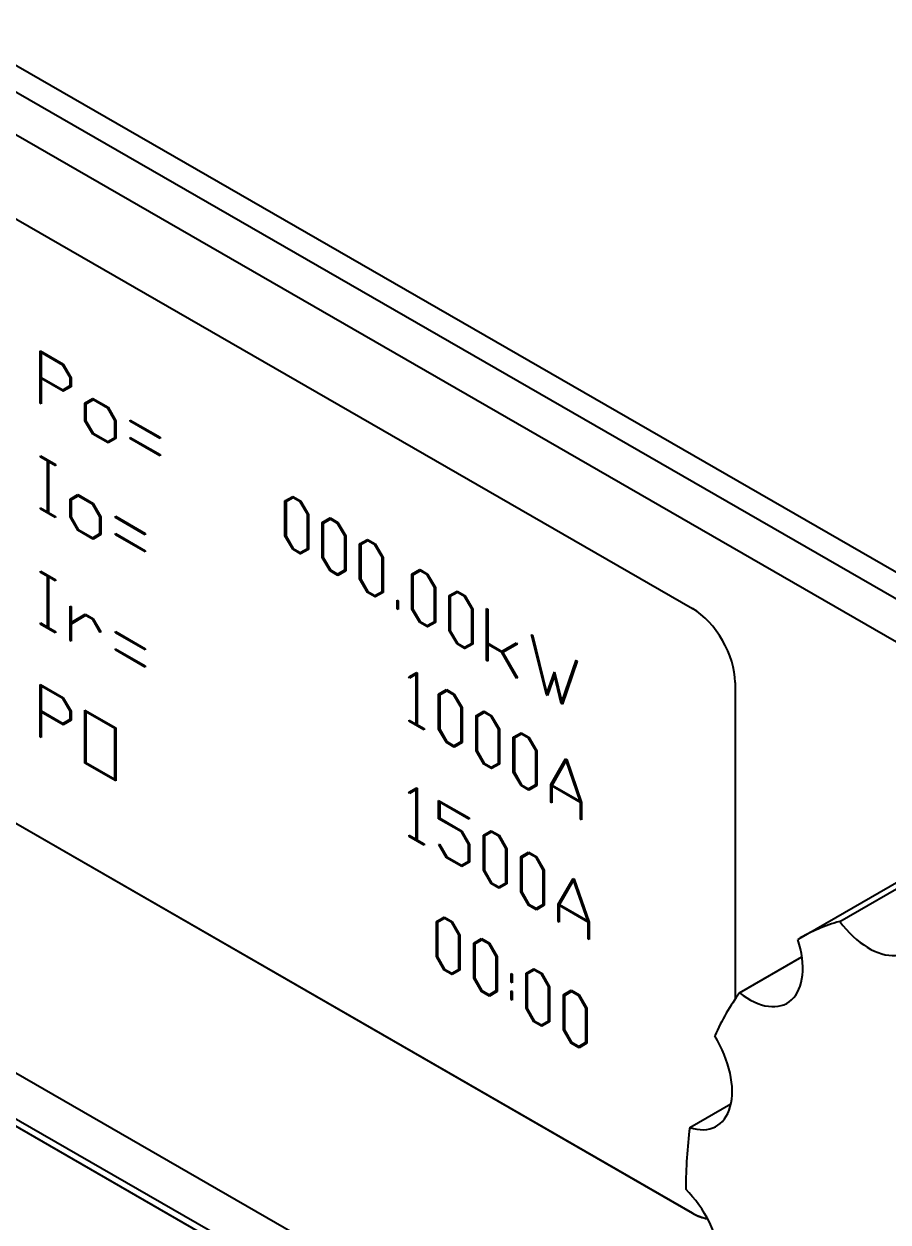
# Model space of a CAD drawing. Header units: millimetres. Extents: x 0 to 4752, y 0 to 3360.
# Drawn here: x 3824.7 to 3847.6, y 2554.14 to 2585.89 of the extents above; entities that cross this region are included whole.
import ezdxf

# ---------------------------------------------------------------- set-up
doc = ezdxf.new("R2010")
doc.units = ezdxf.units.MM
doc.header["$LTSCALE"] = 8
doc.layers.add('가시적인 것(ISO)', color=3, linetype='Continuous', lineweight=40)
doc.layers.add('가시적인 좁은 것(ISO)', color=3, linetype='Continuous', lineweight=35)

msp = doc.modelspace()

# ---------------------------------------------------------------- linework, layer by layer
at = {"layer": '가시적인 것(ISO)'}
for p, q in [((3757.11, 2623.593), (3974.334, 2498.503)), ((3972.979, 2498.565), (3757.905, 2622.417)), ((3846.761, 2543.844), (3757.11, 2595.47)), ((3757.905, 2595.209), (3846.513, 2544.183)), ((3856.948, 2564.249), (3808.245, 2592.295)), ((3808.251, 2592.298), (3856.954, 2564.252)), ((3809.037, 2589.615), (3842.413, 2570.395)), ((3825.127, 2577.222), (3825.739, 2576.869)), ((3825.127, 2575.833), (3825.127, 2577.222)), ((3825.133, 2575.836), (3825.133, 2577.218)), ((3825.16, 2577.179), (3825.154, 2577.176)), ((3825.729, 2576.845), (3825.154, 2577.176)), ((3825.154, 2577.176), (3825.154, 2576.519)), ((3825.735, 2576.848), (3825.16, 2577.179)), ((3825.735, 2576.848), (3825.729, 2576.845)), ((3825.919, 2576.516), (3825.729, 2576.845)), ((3825.925, 2576.519), (3825.735, 2576.848)), ((3825.739, 2576.869), (3825.945, 2576.512)), ((3825.154, 2576.519), (3825.729, 2576.188)), ((3825.16, 2576.492), (3825.154, 2576.489)), ((3825.154, 2576.489), (3825.154, 2575.817)), ((3825.739, 2576.152), (3825.154, 2576.489)), ((3825.745, 2576.156), (3825.16, 2576.492)), ((3825.729, 2576.188), (3825.919, 2576.298)), ((3825.735, 2576.191), (3825.925, 2576.302)), ((3825.925, 2576.519), (3825.919, 2576.516)), ((3825.919, 2576.298), (3825.919, 2576.516)), ((3825.925, 2576.302), (3825.919, 2576.298)), ((3825.925, 2576.302), (3825.925, 2576.519)), ((3825.945, 2576.512), (3825.945, 2576.272)), ((3825.735, 2576.191), (3825.729, 2576.188)), ((3825.945, 2576.272), (3825.739, 2576.152)), ((3825.133, 2575.836), (3825.127, 2575.833)), ((3825.154, 2575.817), (3825.127, 2575.833)), ((3825.154, 2575.824), (3825.133, 2575.836)), ((3826.315, 2575.841), (3826.521, 2575.961)), ((3826.321, 2575.845), (3826.315, 2575.841)), ((3826.315, 2575.372), (3826.315, 2575.841)), ((3826.321, 2575.845), (3826.521, 2575.961)), ((3826.321, 2575.375), (3826.321, 2575.845)), ((3826.531, 2575.925), (3826.342, 2575.814)), ((3826.342, 2575.814), (3826.342, 2575.368)), ((3826.521, 2575.961), (3826.927, 2575.727)), ((3826.537, 2575.928), (3826.531, 2575.925)), ((3826.917, 2575.703), (3826.531, 2575.925)), ((3826.923, 2575.706), (3826.537, 2575.928)), ((3826.923, 2575.706), (3826.917, 2575.703)), ((3827.107, 2575.374), (3826.917, 2575.703)), ((3827.113, 2575.377), (3826.923, 2575.706)), ((3826.927, 2575.727), (3827.133, 2575.37)), ((3826.321, 2575.375), (3826.315, 2575.372)), ((3826.521, 2575.016), (3826.315, 2575.372)), ((3826.527, 2575.02), (3826.321, 2575.375)), ((3826.342, 2575.368), (3826.531, 2575.041)), ((3827.113, 2575.377), (3827.107, 2575.374)), ((3827.107, 2574.928), (3827.107, 2575.374)), ((3827.113, 2574.931), (3827.113, 2575.377)), ((3827.133, 2575.37), (3827.133, 2574.901)), ((3827.516, 2575.388), (3828.308, 2574.932)), ((3827.516, 2575.357), (3827.516, 2575.388)), ((3827.522, 2575.36), (3827.516, 2575.357)), ((3828.308, 2574.901), (3827.516, 2575.357)), ((3827.522, 2575.36), (3827.522, 2575.385)), ((3828.308, 2574.907), (3827.522, 2575.36)), ((3826.527, 2575.02), (3826.521, 2575.016)), ((3826.933, 2574.786), (3826.527, 2575.02)), ((3826.531, 2575.041), (3826.917, 2574.818)), ((3826.927, 2574.783), (3826.521, 2575.016)), ((3826.917, 2574.818), (3827.107, 2574.928)), ((3827.133, 2574.901), (3826.927, 2574.783)), ((3826.933, 2574.786), (3826.927, 2574.783)), ((3827.113, 2574.931), (3827.107, 2574.928)), ((3827.516, 2574.9), (3827.516, 2574.93)), ((3827.516, 2574.93), (3828.308, 2574.474)), ((3827.522, 2574.903), (3827.516, 2574.9)), ((3828.308, 2574.444), (3827.516, 2574.9)), ((3827.522, 2574.903), (3827.522, 2574.927)), ((3828.308, 2574.451), (3827.522, 2574.903)), ((3828.308, 2574.932), (3828.308, 2574.901)), ((3825.14, 2574.408), (3825.14, 2574.438)), ((3825.14, 2574.438), (3825.536, 2574.21)), ((3825.146, 2574.411), (3825.14, 2574.408)), ((3825.325, 2574.301), (3825.14, 2574.408)), ((3825.146, 2574.411), (3825.146, 2574.434)), ((3825.331, 2574.304), (3825.146, 2574.411)), ((3828.308, 2574.474), (3828.308, 2574.444)), ((3825.331, 2574.304), (3825.325, 2574.301)), ((3825.325, 2572.959), (3825.325, 2574.301)), ((3825.331, 2572.962), (3825.331, 2574.304)), ((3825.357, 2574.289), (3825.351, 2574.286)), ((3825.536, 2574.18), (3825.351, 2574.286)), ((3825.351, 2574.286), (3825.351, 2572.944)), ((3825.536, 2574.186), (3825.357, 2574.289)), ((3825.536, 2574.21), (3825.536, 2574.18)), ((3842.413, 2554.371), (3809.037, 2573.591)), ((3809.043, 2573.594), (3842.419, 2554.375)), ((3825.919, 2573.293), (3826.125, 2573.413)), ((3825.925, 2573.296), (3825.919, 2573.293)), ((3825.919, 2572.824), (3825.919, 2573.293)), ((3825.925, 2573.296), (3826.125, 2573.413)), ((3825.925, 2572.827), (3825.925, 2573.296)), ((3826.135, 2573.377), (3825.946, 2573.266)), ((3825.946, 2573.266), (3825.946, 2572.82)), ((3826.125, 2573.413), (3826.531, 2573.179)), ((3826.141, 2573.38), (3826.135, 2573.377)), ((3826.521, 2573.155), (3826.135, 2573.377)), ((3826.527, 2573.158), (3826.141, 2573.38)), ((3826.527, 2573.158), (3826.521, 2573.155)), ((3826.711, 2572.826), (3826.521, 2573.155)), ((3826.717, 2572.829), (3826.527, 2573.158)), ((3826.531, 2573.179), (3826.737, 2572.822)), ((3831.616, 2573.247), (3831.821, 2573.366)), ((3831.621, 2573.25), (3831.616, 2573.247)), ((3831.616, 2572.32), (3831.616, 2573.247)), ((3831.621, 2573.25), (3831.822, 2573.366)), ((3831.621, 2572.323), (3831.621, 2573.25)), ((3831.831, 2573.331), (3831.643, 2573.22)), ((3831.643, 2573.22), (3831.643, 2572.316)), ((3831.821, 2573.366), (3832.029, 2573.247)), ((3831.837, 2573.334), (3831.831, 2573.331)), ((3832.019, 2573.222), (3831.831, 2573.331)), ((3832.025, 2573.226), (3831.837, 2573.334)), ((3832.025, 2573.226), (3832.019, 2573.222)), ((3832.209, 2572.893), (3832.019, 2573.222)), ((3832.215, 2572.897), (3832.025, 2573.226)), ((3832.029, 2573.247), (3832.235, 2572.89)), ((3825.14, 2573.035), (3825.14, 2573.065)), ((3825.14, 2573.065), (3825.325, 2572.959)), ((3825.146, 2573.039), (3825.14, 2573.035)), ((3825.536, 2572.807), (3825.14, 2573.035)), ((3825.146, 2573.039), (3825.146, 2573.062)), ((3825.536, 2572.814), (3825.146, 2573.039)), ((3825.331, 2572.962), (3825.325, 2572.959)), ((3825.351, 2572.944), (3825.536, 2572.837)), ((3825.536, 2572.837), (3825.536, 2572.807)), ((3825.925, 2572.827), (3825.919, 2572.824)), ((3826.125, 2572.468), (3825.919, 2572.824)), ((3826.131, 2572.471), (3825.925, 2572.827)), ((3825.946, 2572.82), (3826.135, 2572.492)), ((3826.717, 2572.829), (3826.711, 2572.826)), ((3826.711, 2572.379), (3826.711, 2572.826)), ((3826.717, 2572.383), (3826.717, 2572.829)), ((3826.737, 2572.822), (3826.737, 2572.353)), ((3827.12, 2572.84), (3827.912, 2572.384)), ((3827.12, 2572.809), (3827.12, 2572.84)), ((3827.126, 2572.812), (3827.12, 2572.809)), ((3827.912, 2572.352), (3827.12, 2572.809)), ((3827.126, 2572.812), (3827.126, 2572.837)), ((3827.912, 2572.359), (3827.126, 2572.812)), ((3832.215, 2572.897), (3832.209, 2572.893)), ((3832.209, 2571.989), (3832.209, 2572.893)), ((3832.215, 2571.993), (3832.215, 2572.897)), ((3832.235, 2572.89), (3832.235, 2571.963)), ((3832.605, 2572.677), (3832.811, 2572.796)), ((3832.611, 2572.68), (3832.811, 2572.796)), ((3832.811, 2572.796), (3833.019, 2572.677)), ((3826.135, 2572.492), (3826.521, 2572.27)), ((3832.611, 2572.68), (3832.605, 2572.677)), ((3832.605, 2571.75), (3832.605, 2572.677)), ((3832.611, 2571.753), (3832.611, 2572.68)), ((3832.821, 2572.761), (3832.632, 2572.65)), ((3832.632, 2572.65), (3832.632, 2571.746)), ((3832.827, 2572.764), (3832.821, 2572.761)), ((3833.009, 2572.652), (3832.821, 2572.761)), ((3833.015, 2572.656), (3832.827, 2572.764)), ((3833.015, 2572.656), (3833.009, 2572.652)), ((3833.199, 2572.323), (3833.009, 2572.652)), ((3833.205, 2572.327), (3833.015, 2572.656)), ((3833.019, 2572.677), (3833.225, 2572.32)), ((3826.131, 2572.471), (3826.125, 2572.468)), ((3826.531, 2572.234), (3826.125, 2572.468)), ((3826.537, 2572.238), (3826.131, 2572.471)), ((3826.521, 2572.27), (3826.711, 2572.379)), ((3826.737, 2572.353), (3826.531, 2572.234)), ((3826.537, 2572.238), (3826.531, 2572.234)), ((3826.717, 2572.383), (3826.711, 2572.379)), ((3827.12, 2572.352), (3827.12, 2572.382)), ((3827.12, 2572.382), (3827.912, 2571.926)), ((3827.126, 2572.355), (3827.12, 2572.352)), ((3827.912, 2571.896), (3827.12, 2572.352)), ((3827.126, 2572.355), (3827.126, 2572.379)), ((3827.912, 2571.902), (3827.126, 2572.355)), ((3827.912, 2572.384), (3827.912, 2572.352)), ((3831.621, 2572.323), (3831.616, 2572.32)), ((3831.821, 2571.964), (3831.616, 2572.32)), ((3831.827, 2571.967), (3831.621, 2572.323)), ((3831.643, 2572.316), (3831.831, 2571.988)), ((3833.205, 2572.327), (3833.199, 2572.323)), ((3833.199, 2571.419), (3833.199, 2572.323)), ((3833.205, 2571.422), (3833.205, 2572.327)), ((3833.225, 2572.32), (3833.225, 2571.393)), ((3833.595, 2572.107), (3833.801, 2572.226)), ((3833.601, 2572.11), (3833.801, 2572.226)), ((3833.811, 2572.191), (3833.622, 2572.08)), ((3833.801, 2572.226), (3834.009, 2572.107)), ((3833.817, 2572.194), (3833.811, 2572.191)), ((3833.999, 2572.082), (3833.811, 2572.191)), ((3834.005, 2572.086), (3833.817, 2572.194)), ((3827.912, 2571.926), (3827.912, 2571.896)), ((3831.827, 2571.967), (3831.821, 2571.964)), ((3832.029, 2571.844), (3831.821, 2571.964)), ((3832.035, 2571.848), (3831.827, 2571.967)), ((3831.831, 2571.988), (3832.019, 2571.88)), ((3832.019, 2571.88), (3832.209, 2571.989)), ((3832.235, 2571.963), (3832.029, 2571.844)), ((3832.035, 2571.848), (3832.029, 2571.844)), ((3832.215, 2571.993), (3832.209, 2571.989)), ((3833.601, 2572.11), (3833.595, 2572.107)), ((3833.595, 2571.18), (3833.595, 2572.107)), ((3833.601, 2571.183), (3833.601, 2572.11)), ((3833.622, 2572.08), (3833.622, 2571.176)), ((3834.005, 2572.086), (3833.999, 2572.082)), ((3834.189, 2571.753), (3833.999, 2572.082)), ((3834.195, 2571.756), (3834.005, 2572.086)), ((3834.009, 2572.107), (3834.215, 2571.75)), ((3832.611, 2571.753), (3832.605, 2571.75)), ((3832.811, 2571.394), (3832.605, 2571.75)), ((3832.817, 2571.397), (3832.611, 2571.753)), ((3832.632, 2571.746), (3832.821, 2571.418)), ((3834.195, 2571.756), (3834.189, 2571.753)), ((3834.189, 2570.849), (3834.189, 2571.753)), ((3834.195, 2570.852), (3834.195, 2571.756)), ((3834.215, 2571.75), (3834.215, 2570.823)), ((3825.14, 2571.354), (3825.14, 2571.384)), ((3825.14, 2571.384), (3825.536, 2571.156)), ((3825.146, 2571.357), (3825.14, 2571.354)), ((3825.325, 2571.247), (3825.14, 2571.354)), ((3825.146, 2571.357), (3825.146, 2571.381)), ((3825.331, 2571.251), (3825.146, 2571.357)), ((3825.331, 2571.251), (3825.325, 2571.247)), ((3825.325, 2569.905), (3825.325, 2571.247)), ((3825.331, 2569.908), (3825.331, 2571.251)), ((3825.357, 2571.236), (3825.351, 2571.232)), ((3825.536, 2571.126), (3825.351, 2571.232)), ((3825.351, 2571.232), (3825.351, 2569.89)), ((3825.536, 2571.132), (3825.357, 2571.236)), ((3832.817, 2571.397), (3832.811, 2571.394)), ((3833.019, 2571.274), (3832.811, 2571.394)), ((3833.025, 2571.278), (3832.817, 2571.397)), ((3832.821, 2571.418), (3833.009, 2571.31)), ((3833.009, 2571.31), (3833.199, 2571.419)), ((3833.225, 2571.393), (3833.019, 2571.274)), ((3833.025, 2571.278), (3833.019, 2571.274)), ((3833.205, 2571.422), (3833.199, 2571.419)), ((3834.981, 2571.309), (3835.187, 2571.428)), ((3834.987, 2571.312), (3834.981, 2571.309)), ((3834.981, 2570.381), (3834.981, 2571.309)), ((3834.987, 2571.312), (3835.187, 2571.428)), ((3834.987, 2570.385), (3834.987, 2571.312)), ((3835.197, 2571.392), (3835.008, 2571.282)), ((3835.008, 2571.282), (3835.008, 2570.378)), ((3835.187, 2571.428), (3835.395, 2571.308)), ((3835.203, 2571.396), (3835.197, 2571.392)), ((3835.385, 2571.284), (3835.197, 2571.392)), ((3835.391, 2571.287), (3835.203, 2571.396)), ((3835.391, 2571.287), (3835.385, 2571.284)), ((3835.575, 2570.955), (3835.385, 2571.284)), ((3835.581, 2570.958), (3835.391, 2571.287)), ((3835.395, 2571.308), (3835.601, 2570.952)), ((3825.536, 2571.156), (3825.536, 2571.126)), ((3833.601, 2571.183), (3833.595, 2571.18)), ((3833.801, 2570.824), (3833.595, 2571.18)), ((3833.807, 2570.827), (3833.601, 2571.183)), ((3833.622, 2571.176), (3833.811, 2570.848)), ((3835.581, 2570.958), (3835.575, 2570.955)), ((3835.575, 2570.051), (3835.575, 2570.955)), ((3835.581, 2570.054), (3835.581, 2570.958)), ((3835.601, 2570.952), (3835.601, 2570.024)), ((3833.807, 2570.827), (3833.801, 2570.824)), ((3834.009, 2570.704), (3833.801, 2570.824)), ((3834.015, 2570.707), (3833.807, 2570.827)), ((3833.811, 2570.848), (3833.999, 2570.74)), ((3833.999, 2570.74), (3834.189, 2570.849)), ((3834.215, 2570.823), (3834.009, 2570.704)), ((3834.015, 2570.707), (3834.009, 2570.704)), ((3834.195, 2570.852), (3834.189, 2570.849)), ((3834.585, 2570.615), (3834.612, 2570.6)), ((3834.585, 2570.386), (3834.585, 2570.615)), ((3834.591, 2570.39), (3834.591, 2570.612)), ((3834.612, 2570.6), (3834.612, 2570.371)), ((3835.971, 2570.739), (3836.177, 2570.858)), ((3835.977, 2570.742), (3835.971, 2570.739)), ((3835.971, 2569.811), (3835.971, 2570.739)), ((3835.977, 2570.742), (3836.177, 2570.858)), ((3835.977, 2569.815), (3835.977, 2570.742)), ((3836.187, 2570.822), (3835.998, 2570.712)), ((3835.998, 2570.712), (3835.998, 2569.807)), ((3836.177, 2570.858), (3836.385, 2570.738)), ((3836.193, 2570.826), (3836.187, 2570.822)), ((3836.375, 2570.714), (3836.187, 2570.822)), ((3836.381, 2570.717), (3836.193, 2570.826)), ((3836.381, 2570.717), (3836.375, 2570.714)), ((3836.565, 2570.385), (3836.375, 2570.714)), ((3836.571, 2570.388), (3836.381, 2570.717)), ((3836.385, 2570.738), (3836.591, 2570.382)), ((3825.919, 2570.461), (3825.946, 2570.446)), ((3825.919, 2569.547), (3825.919, 2570.461)), ((3825.925, 2569.55), (3825.925, 2570.458)), ((3825.946, 2570.446), (3825.946, 2570.025)), ((3834.591, 2570.39), (3834.585, 2570.386)), ((3834.612, 2570.371), (3834.585, 2570.386)), ((3834.612, 2570.377), (3834.591, 2570.39)), ((3834.987, 2570.385), (3834.981, 2570.381)), ((3835.187, 2570.026), (3834.981, 2570.381)), ((3835.193, 2570.029), (3834.987, 2570.385)), ((3835.008, 2570.378), (3835.197, 2570.05)), ((3836.571, 2570.388), (3836.565, 2570.385)), ((3836.565, 2569.481), (3836.565, 2570.385)), ((3836.571, 2569.484), (3836.571, 2570.388)), ((3836.591, 2570.382), (3836.591, 2569.454)), ((3836.961, 2569.018), (3836.961, 2570.392)), ((3836.961, 2570.392), (3836.988, 2570.376)), ((3836.967, 2569.021), (3836.967, 2570.388)), ((3836.988, 2570.376), (3836.988, 2569.476)), ((3825.14, 2569.981), (3825.14, 2570.012)), ((3825.14, 2570.012), (3825.325, 2569.905)), ((3825.146, 2569.985), (3825.14, 2569.981)), ((3825.536, 2569.753), (3825.14, 2569.981)), ((3825.146, 2569.985), (3825.146, 2570.008)), ((3825.536, 2569.76), (3825.146, 2569.985)), ((3825.946, 2570.025), (3826.323, 2570.245)), ((3826.333, 2570.208), (3825.946, 2569.983)), ((3825.952, 2570.028), (3825.946, 2570.025)), ((3825.946, 2569.983), (3825.946, 2569.531)), ((3825.952, 2570.028), (3826.323, 2570.245)), ((3826.323, 2570.245), (3826.531, 2570.125)), ((3826.339, 2570.211), (3826.333, 2570.208)), ((3826.521, 2570.1), (3826.333, 2570.208)), ((3826.527, 2570.103), (3826.339, 2570.211)), ((3826.527, 2570.103), (3826.521, 2570.1)), ((3826.714, 2569.764), (3826.521, 2570.1)), ((3826.72, 2569.768), (3826.527, 2570.103)), ((3826.531, 2570.125), (3826.733, 2569.776)), ((3835.193, 2570.029), (3835.187, 2570.026)), ((3835.395, 2569.906), (3835.187, 2570.026)), ((3835.401, 2569.909), (3835.193, 2570.029)), ((3835.197, 2570.05), (3835.385, 2569.942)), ((3835.385, 2569.942), (3835.575, 2570.051)), ((3835.601, 2570.024), (3835.395, 2569.906)), ((3835.581, 2570.054), (3835.575, 2570.051)), ((3825.331, 2569.908), (3825.325, 2569.905)), ((3825.351, 2569.89), (3825.536, 2569.783)), ((3825.536, 2569.783), (3825.536, 2569.753)), ((3826.733, 2569.776), (3826.714, 2569.764)), ((3827.12, 2569.755), (3827.12, 2569.786)), ((3827.12, 2569.786), (3827.912, 2569.33)), ((3827.126, 2569.758), (3827.12, 2569.755)), ((3827.912, 2569.299), (3827.12, 2569.755)), ((3827.126, 2569.758), (3827.126, 2569.783)), ((3827.912, 2569.305), (3827.126, 2569.758)), ((3835.401, 2569.909), (3835.395, 2569.906)), ((3835.977, 2569.815), (3835.971, 2569.811)), ((3836.177, 2569.456), (3835.971, 2569.811)), ((3836.183, 2569.459), (3835.977, 2569.815)), ((3835.998, 2569.807), (3836.187, 2569.48)), ((3838.149, 2569.701), (3838.176, 2569.697)), ((3838.545, 2568.106), (3838.149, 2569.701)), ((3838.551, 2568.109), (3838.156, 2569.7)), ((3838.176, 2569.697), (3838.558, 2568.147)), ((3825.925, 2569.55), (3825.919, 2569.547)), ((3825.946, 2569.531), (3825.919, 2569.547)), ((3825.946, 2569.538), (3825.925, 2569.55)), ((3827.12, 2569.328), (3827.912, 2568.872)), ((3827.12, 2569.298), (3827.12, 2569.328)), ((3827.126, 2569.301), (3827.126, 2569.325)), ((3827.912, 2569.33), (3827.912, 2569.299)), ((3836.183, 2569.459), (3836.177, 2569.456)), ((3836.385, 2569.336), (3836.177, 2569.456)), ((3836.391, 2569.339), (3836.183, 2569.459)), ((3836.187, 2569.48), (3836.375, 2569.372)), ((3836.375, 2569.372), (3836.565, 2569.481)), ((3836.591, 2569.454), (3836.385, 2569.336)), ((3836.391, 2569.339), (3836.385, 2569.336)), ((3836.571, 2569.484), (3836.565, 2569.481)), ((3836.988, 2569.476), (3837.365, 2569.258)), ((3836.994, 2569.449), (3836.988, 2569.445)), ((3837.365, 2569.228), (3836.988, 2569.445)), ((3836.988, 2569.445), (3836.988, 2569.003)), ((3837.371, 2569.232), (3836.994, 2569.449)), ((3837.365, 2569.258), (3837.756, 2569.488)), ((3837.371, 2569.262), (3837.756, 2569.488)), ((3837.775, 2569.454), (3837.388, 2569.23)), ((3837.756, 2569.488), (3837.775, 2569.454)), ((3827.126, 2569.301), (3827.12, 2569.298)), ((3827.912, 2568.842), (3827.12, 2569.298)), ((3827.912, 2568.848), (3827.126, 2569.301)), ((3836.967, 2569.021), (3836.961, 2569.018)), ((3836.988, 2569.003), (3836.961, 2569.018)), ((3836.988, 2569.009), (3836.967, 2569.021)), ((3837.371, 2569.262), (3837.365, 2569.258)), ((3837.371, 2569.232), (3837.365, 2569.228)), ((3837.756, 2568.55), (3837.365, 2569.228)), ((3837.762, 2568.553), (3837.371, 2569.232)), ((3837.388, 2569.23), (3837.775, 2568.561)), ((3838.954, 2567.919), (3839.336, 2569.029)), ((3838.96, 2567.922), (3839.339, 2569.025)), ((3839.363, 2569.002), (3838.967, 2567.863)), ((3839.336, 2569.029), (3839.363, 2569.002)), ((3827.912, 2568.872), (3827.912, 2568.842)), ((3834.9, 2568.585), (3835.103, 2568.701)), ((3835.103, 2568.701), (3835.121, 2568.69)), ((3835.121, 2568.69), (3835.121, 2567.318)), ((3838.558, 2568.147), (3838.755, 2568.719)), ((3838.564, 2568.15), (3838.757, 2568.712)), ((3838.755, 2568.719), (3838.954, 2567.919)), ((3825.127, 2566.995), (3825.127, 2568.384)), ((3825.127, 2568.384), (3825.739, 2568.031)), ((3825.133, 2566.998), (3825.133, 2568.38)), ((3834.92, 2568.551), (3834.9, 2568.585)), ((3834.925, 2568.554), (3834.905, 2568.588)), ((3835.095, 2568.654), (3834.92, 2568.551)), ((3835.1, 2568.658), (3835.095, 2568.654)), ((3835.095, 2567.333), (3835.095, 2568.654)), ((3835.1, 2567.336), (3835.1, 2568.658)), ((3837.775, 2568.561), (3837.756, 2568.55)), ((3838.755, 2568.623), (3838.572, 2568.091)), ((3838.761, 2568.627), (3838.755, 2568.623)), ((3838.94, 2567.879), (3838.755, 2568.623)), ((3838.946, 2567.882), (3838.761, 2568.627)), ((3843.544, 2568.436), (3843.544, 2560.042)), ((3825.16, 2568.341), (3825.154, 2568.338)), ((3825.154, 2568.338), (3825.154, 2567.681)), ((3825.729, 2568.007), (3825.154, 2568.338)), ((3825.735, 2568.01), (3825.16, 2568.341)), ((3835.689, 2568.125), (3835.895, 2568.245)), ((3835.694, 2568.128), (3835.689, 2568.125)), ((3835.689, 2567.198), (3835.689, 2568.125)), ((3835.694, 2568.128), (3835.895, 2568.245)), ((3835.694, 2567.201), (3835.694, 2568.128)), ((3835.905, 2568.209), (3835.716, 2568.098)), ((3835.716, 2568.098), (3835.716, 2567.194)), ((3835.895, 2568.245), (3836.103, 2568.125)), ((3835.91, 2568.212), (3835.905, 2568.209)), ((3836.093, 2568.101), (3835.905, 2568.209)), ((3836.098, 2568.104), (3835.91, 2568.212)), ((3836.098, 2568.104), (3836.093, 2568.101)), ((3836.283, 2567.772), (3836.093, 2568.101)), ((3836.288, 2567.775), (3836.098, 2568.104)), ((3836.103, 2568.125), (3836.309, 2567.768)), ((3838.551, 2568.109), (3838.545, 2568.106)), ((3838.572, 2568.091), (3838.545, 2568.106)), ((3838.574, 2568.096), (3838.551, 2568.109)), ((3838.564, 2568.15), (3838.558, 2568.147)), ((3825.735, 2568.01), (3825.729, 2568.007)), ((3825.919, 2567.678), (3825.729, 2568.007)), ((3825.925, 2567.681), (3825.735, 2568.01)), ((3825.739, 2568.031), (3825.945, 2567.674)), ((3836.288, 2567.775), (3836.283, 2567.772)), ((3836.283, 2566.867), (3836.283, 2567.772)), ((3836.288, 2566.871), (3836.288, 2567.775)), ((3836.309, 2567.768), (3836.309, 2566.841)), ((3838.946, 2567.882), (3838.94, 2567.879)), ((3838.967, 2567.863), (3838.94, 2567.879)), ((3838.969, 2567.869), (3838.946, 2567.882)), ((3838.96, 2567.922), (3838.954, 2567.919)), ((3808.245, 2567.441), (3844.343, 2546.654)), ((3825.154, 2567.681), (3825.729, 2567.35)), ((3825.16, 2567.655), (3825.154, 2567.651)), ((3825.739, 2567.314), (3825.154, 2567.651)), ((3825.154, 2567.651), (3825.154, 2566.98)), ((3825.745, 2567.318), (3825.16, 2567.655)), ((3825.729, 2567.35), (3825.919, 2567.461)), ((3825.735, 2567.354), (3825.925, 2567.464)), ((3825.945, 2567.434), (3825.739, 2567.314)), ((3825.925, 2567.681), (3825.919, 2567.678)), ((3825.919, 2567.461), (3825.919, 2567.678)), ((3825.925, 2567.464), (3825.919, 2567.461)), ((3825.925, 2567.464), (3825.925, 2567.681)), ((3825.945, 2567.674), (3825.945, 2567.434)), ((3826.315, 2566.297), (3826.315, 2567.7)), ((3826.315, 2567.7), (3827.133, 2567.229)), ((3826.321, 2566.3), (3826.321, 2567.696)), ((3826.348, 2567.657), (3826.342, 2567.654)), ((3826.342, 2567.654), (3826.342, 2566.312)), ((3827.107, 2567.213), (3826.342, 2567.654)), ((3827.113, 2567.217), (3826.348, 2567.657)), ((3834.91, 2567.41), (3834.91, 2567.44)), ((3834.91, 2567.44), (3835.095, 2567.333)), ((3834.915, 2567.413), (3834.91, 2567.41)), ((3835.306, 2567.181), (3834.91, 2567.41)), ((3834.915, 2567.413), (3834.915, 2567.436)), ((3835.306, 2567.188), (3834.915, 2567.413)), ((3836.679, 2567.555), (3836.885, 2567.675)), ((3836.684, 2567.558), (3836.679, 2567.555)), ((3836.679, 2566.628), (3836.679, 2567.555)), ((3836.684, 2567.558), (3836.885, 2567.675)), ((3836.684, 2566.631), (3836.684, 2567.558)), ((3836.895, 2567.639), (3836.706, 2567.528)), ((3836.706, 2567.528), (3836.706, 2566.624)), ((3836.885, 2567.675), (3837.093, 2567.555)), ((3836.9, 2567.642), (3836.895, 2567.639)), ((3837.083, 2567.531), (3836.895, 2567.639)), ((3837.088, 2567.534), (3836.9, 2567.642)), ((3837.088, 2567.534), (3837.083, 2567.531)), ((3837.273, 2567.201), (3837.083, 2567.531)), ((3837.278, 2567.205), (3837.088, 2567.534)), ((3837.093, 2567.555), (3837.299, 2567.198)), ((3825.735, 2567.354), (3825.729, 2567.35)), ((3827.113, 2567.217), (3827.107, 2567.213)), ((3827.107, 2565.871), (3827.107, 2567.213)), ((3827.113, 2565.874), (3827.113, 2567.217)), ((3827.133, 2567.229), (3827.133, 2565.826)), ((3835.1, 2567.336), (3835.095, 2567.333)), ((3835.121, 2567.318), (3835.306, 2567.212)), ((3835.306, 2567.212), (3835.306, 2567.181)), ((3835.694, 2567.201), (3835.689, 2567.198)), ((3835.895, 2566.842), (3835.689, 2567.198)), ((3835.9, 2566.846), (3835.694, 2567.201)), ((3835.716, 2567.194), (3835.905, 2566.867)), ((3837.278, 2567.205), (3837.273, 2567.201)), ((3837.273, 2566.297), (3837.273, 2567.201)), ((3837.278, 2566.301), (3837.278, 2567.205)), ((3837.299, 2567.198), (3837.299, 2566.271)), ((3837.668, 2566.985), (3837.874, 2567.105)), ((3837.674, 2566.988), (3837.874, 2567.105)), ((3837.874, 2567.105), (3838.082, 2566.985)), ((3825.133, 2566.998), (3825.127, 2566.995)), ((3825.154, 2566.98), (3825.127, 2566.995)), ((3825.154, 2566.986), (3825.133, 2566.998)), ((3835.9, 2566.846), (3835.895, 2566.842)), ((3836.103, 2566.723), (3835.895, 2566.842)), ((3836.108, 2566.726), (3835.9, 2566.846)), ((3835.905, 2566.867), (3836.093, 2566.758)), ((3836.093, 2566.758), (3836.283, 2566.867)), ((3836.309, 2566.841), (3836.103, 2566.723)), ((3836.288, 2566.871), (3836.283, 2566.867)), ((3837.674, 2566.988), (3837.668, 2566.985)), ((3837.668, 2566.058), (3837.668, 2566.985)), ((3837.674, 2566.061), (3837.674, 2566.988)), ((3837.884, 2567.069), (3837.695, 2566.958)), ((3837.695, 2566.958), (3837.695, 2566.054)), ((3837.89, 2567.072), (3837.884, 2567.069)), ((3838.072, 2566.96), (3837.884, 2567.069)), ((3838.078, 2566.964), (3837.89, 2567.072)), ((3838.078, 2566.964), (3838.072, 2566.96)), ((3838.262, 2566.631), (3838.072, 2566.96)), ((3838.268, 2566.635), (3838.078, 2566.964)), ((3838.082, 2566.985), (3838.288, 2566.628)), ((3836.108, 2566.726), (3836.103, 2566.723)), ((3836.684, 2566.631), (3836.679, 2566.628)), ((3836.885, 2566.272), (3836.679, 2566.628)), ((3836.89, 2566.275), (3836.684, 2566.631)), ((3836.706, 2566.624), (3836.895, 2566.297)), ((3838.268, 2566.635), (3838.262, 2566.631)), ((3838.262, 2565.727), (3838.262, 2566.631)), ((3838.268, 2565.731), (3838.268, 2566.635)), ((3838.288, 2566.628), (3838.288, 2565.701)), ((3826.321, 2566.3), (3826.315, 2566.297)), ((3827.133, 2565.826), (3826.315, 2566.297)), ((3827.133, 2565.833), (3826.321, 2566.3)), ((3826.342, 2566.312), (3827.107, 2565.871)), ((3836.89, 2566.275), (3836.885, 2566.272)), ((3837.093, 2566.152), (3836.885, 2566.272)), ((3837.098, 2566.156), (3836.89, 2566.275)), ((3836.895, 2566.297), (3837.083, 2566.188)), ((3837.083, 2566.188), (3837.273, 2566.297)), ((3837.299, 2566.271), (3837.093, 2566.152)), ((3837.098, 2566.156), (3837.093, 2566.152)), ((3837.278, 2566.301), (3837.273, 2566.297)), ((3838.658, 2565.726), (3839.052, 2566.411)), ((3838.664, 2565.729), (3839.055, 2566.41)), ((3839.067, 2566.368), (3838.693, 2565.717)), ((3839.052, 2566.411), (3839.083, 2566.393)), ((3839.073, 2566.371), (3839.067, 2566.368)), ((3839.442, 2565.286), (3839.067, 2566.368)), ((3839.448, 2565.289), (3839.073, 2566.371)), ((3839.083, 2566.393), (3839.476, 2565.255)), ((3827.113, 2565.874), (3827.107, 2565.871)), ((3837.674, 2566.061), (3837.668, 2566.058)), ((3837.874, 2565.702), (3837.668, 2566.058)), ((3837.88, 2565.705), (3837.674, 2566.061)), ((3837.695, 2566.054), (3837.884, 2565.726)), ((3834.9, 2565.531), (3835.103, 2565.647)), ((3834.92, 2565.497), (3834.9, 2565.531)), ((3834.925, 2565.5), (3834.905, 2565.535)), ((3835.095, 2565.601), (3834.92, 2565.497)), ((3835.1, 2565.604), (3835.095, 2565.601)), ((3835.095, 2564.279), (3835.095, 2565.601)), ((3835.1, 2564.282), (3835.1, 2565.604)), ((3835.103, 2565.647), (3835.121, 2565.636)), ((3835.121, 2565.636), (3835.121, 2564.264)), ((3837.88, 2565.705), (3837.874, 2565.702)), ((3838.082, 2565.582), (3837.874, 2565.702)), ((3838.088, 2565.586), (3837.88, 2565.705)), ((3837.884, 2565.726), (3838.072, 2565.618)), ((3838.072, 2565.618), (3838.262, 2565.727)), ((3838.288, 2565.701), (3838.082, 2565.582)), ((3838.088, 2565.586), (3838.082, 2565.582)), ((3838.268, 2565.731), (3838.262, 2565.727)), ((3838.664, 2565.729), (3838.658, 2565.726)), ((3838.658, 2565.265), (3838.658, 2565.726)), ((3838.664, 2565.268), (3838.664, 2565.729)), ((3838.691, 2565.695), (3838.685, 2565.692)), ((3838.685, 2565.692), (3838.685, 2565.249)), ((3839.45, 2565.251), (3838.685, 2565.692)), ((3839.456, 2565.255), (3838.691, 2565.695)), ((3838.693, 2565.717), (3839.442, 2565.286)), ((3835.689, 2565.309), (3836.494, 2564.846)), ((3835.689, 2564.822), (3835.689, 2565.309)), ((3835.694, 2564.825), (3835.694, 2565.306)), ((3835.721, 2565.267), (3835.716, 2565.264)), ((3836.494, 2564.816), (3835.716, 2565.264)), ((3835.716, 2565.264), (3835.716, 2564.836)), ((3836.494, 2564.822), (3835.721, 2565.267)), ((3838.664, 2565.268), (3838.658, 2565.265)), ((3838.685, 2565.249), (3838.658, 2565.265)), ((3838.685, 2565.256), (3838.664, 2565.268)), ((3839.448, 2565.289), (3839.442, 2565.286)), ((3839.456, 2565.255), (3839.45, 2565.251)), ((3839.45, 2564.809), (3839.45, 2565.251)), ((3839.456, 2564.812), (3839.456, 2565.255)), ((3839.476, 2565.255), (3839.476, 2564.794)), ((3835.694, 2564.825), (3835.689, 2564.822)), ((3836.291, 2564.475), (3835.689, 2564.822)), ((3836.296, 2564.478), (3835.694, 2564.825)), ((3835.716, 2564.836), (3836.301, 2564.499)), ((3836.494, 2564.846), (3836.494, 2564.816)), ((3839.456, 2564.812), (3839.45, 2564.809)), ((3839.476, 2564.794), (3839.45, 2564.809)), ((3839.476, 2564.8), (3839.456, 2564.812)), ((3846.319, 2562.104), (3850.844, 2564.71)), ((3834.91, 2564.386), (3835.095, 2564.279)), ((3834.91, 2564.356), (3834.91, 2564.386)), ((3834.915, 2564.359), (3834.91, 2564.356)), ((3835.306, 2564.128), (3834.91, 2564.356)), ((3834.915, 2564.359), (3834.915, 2564.382)), ((3835.306, 2564.134), (3834.915, 2564.359)), ((3835.1, 2564.282), (3835.095, 2564.279)), ((3835.121, 2564.264), (3835.306, 2564.158)), ((3836.296, 2564.478), (3836.291, 2564.475)), ((3836.481, 2564.147), (3836.291, 2564.475)), ((3836.486, 2564.15), (3836.296, 2564.478)), ((3836.301, 2564.499), (3836.507, 2564.142)), ((3836.877, 2564.387), (3837.083, 2564.507)), ((3836.882, 2564.39), (3836.877, 2564.387)), ((3836.877, 2563.46), (3836.877, 2564.387)), ((3836.882, 2564.39), (3837.083, 2564.507)), ((3836.882, 2563.463), (3836.882, 2564.39)), ((3837.093, 2564.471), (3836.904, 2564.36)), ((3836.904, 2564.36), (3836.904, 2563.456)), ((3837.083, 2564.507), (3837.291, 2564.387)), ((3837.098, 2564.474), (3837.093, 2564.471)), ((3837.281, 2564.363), (3837.093, 2564.471)), ((3837.286, 2564.366), (3837.098, 2564.474)), ((3837.286, 2564.366), (3837.281, 2564.363)), ((3837.47, 2564.034), (3837.281, 2564.363)), ((3837.476, 2564.037), (3837.286, 2564.366)), ((3837.291, 2564.387), (3837.496, 2564.03)), ((3845.237, 2561.645), (3849.762, 2564.251)), ((3835.306, 2564.158), (3835.306, 2564.128)), ((3835.692, 2564.138), (3835.712, 2564.148)), ((3835.895, 2563.788), (3835.692, 2564.138)), ((3835.9, 2563.792), (3835.697, 2564.141)), ((3835.712, 2564.148), (3835.905, 2563.813)), ((3836.486, 2564.15), (3836.481, 2564.147)), ((3836.481, 2563.7), (3836.481, 2564.147)), ((3836.486, 2563.703), (3836.486, 2564.15)), ((3836.507, 2564.142), (3836.507, 2563.673)), ((3837.476, 2564.037), (3837.47, 2564.034)), ((3837.47, 2563.129), (3837.47, 2564.034)), ((3837.476, 2563.133), (3837.476, 2564.037)), ((3837.496, 2564.03), (3837.496, 2563.103)), ((3837.866, 2563.817), (3838.072, 2563.937)), ((3837.872, 2563.82), (3838.072, 2563.937)), ((3838.072, 2563.937), (3838.28, 2563.817)), ((3835.9, 2563.792), (3835.895, 2563.788)), ((3836.301, 2563.555), (3835.895, 2563.788)), ((3836.306, 2563.558), (3835.9, 2563.792)), ((3835.905, 2563.813), (3836.291, 2563.59)), ((3836.291, 2563.59), (3836.481, 2563.7)), ((3836.507, 2563.673), (3836.301, 2563.555)), ((3836.486, 2563.703), (3836.481, 2563.7)), ((3837.872, 2563.82), (3837.866, 2563.817)), ((3837.866, 2562.89), (3837.866, 2563.817)), ((3837.872, 2562.893), (3837.872, 2563.82)), ((3838.082, 2563.901), (3837.893, 2563.79)), ((3837.893, 2563.79), (3837.893, 2562.886)), ((3838.088, 2563.904), (3838.082, 2563.901)), ((3838.27, 2563.793), (3838.082, 2563.901)), ((3838.276, 2563.796), (3838.088, 2563.904)), ((3838.276, 2563.796), (3838.27, 2563.793)), ((3838.46, 2563.463), (3838.27, 2563.793)), ((3838.466, 2563.467), (3838.276, 2563.796)), ((3838.28, 2563.817), (3838.486, 2563.46)), ((3836.306, 2563.558), (3836.301, 2563.555)), ((3836.882, 2563.463), (3836.877, 2563.46)), ((3837.083, 2563.104), (3836.877, 2563.46)), ((3837.088, 2563.108), (3836.882, 2563.463)), ((3836.904, 2563.456), (3837.093, 2563.129)), ((3838.466, 2563.467), (3838.46, 2563.463)), ((3838.46, 2562.559), (3838.46, 2563.463)), ((3838.466, 2562.563), (3838.466, 2563.467)), ((3838.486, 2563.46), (3838.486, 2562.533)), ((3837.088, 2563.108), (3837.083, 2563.104)), ((3837.291, 2562.985), (3837.083, 2563.104)), ((3837.296, 2562.988), (3837.088, 2563.108)), ((3837.093, 2563.129), (3837.281, 2563.02)), ((3837.281, 2563.02), (3837.47, 2563.129)), ((3837.496, 2563.103), (3837.291, 2562.985)), ((3837.296, 2562.988), (3837.291, 2562.985)), ((3837.476, 2563.133), (3837.47, 2563.129)), ((3838.856, 2562.558), (3839.25, 2563.243)), ((3838.862, 2562.561), (3839.253, 2563.242)), ((3839.265, 2563.2), (3838.891, 2562.549)), ((3839.25, 2563.243), (3839.281, 2563.225)), ((3839.271, 2563.203), (3839.265, 2563.2)), ((3839.64, 2562.118), (3839.265, 2563.2)), ((3839.646, 2562.121), (3839.271, 2563.203)), ((3839.281, 2563.225), (3839.674, 2562.087)), ((3837.872, 2562.893), (3837.866, 2562.89)), ((3838.072, 2562.534), (3837.866, 2562.89)), ((3838.078, 2562.537), (3837.872, 2562.893)), ((3837.893, 2562.886), (3838.082, 2562.559)), ((3838.078, 2562.537), (3838.072, 2562.534)), ((3838.28, 2562.414), (3838.072, 2562.534)), ((3838.286, 2562.418), (3838.078, 2562.537)), ((3838.082, 2562.559), (3838.27, 2562.45)), ((3838.27, 2562.45), (3838.46, 2562.559)), ((3838.486, 2562.533), (3838.28, 2562.414)), ((3838.286, 2562.418), (3838.28, 2562.414)), ((3838.466, 2562.563), (3838.46, 2562.559)), ((3838.862, 2562.561), (3838.856, 2562.558)), ((3838.856, 2562.097), (3838.856, 2562.558)), ((3838.862, 2562.1), (3838.862, 2562.561)), ((3838.889, 2562.527), (3838.883, 2562.524)), ((3838.883, 2562.524), (3838.883, 2562.081)), ((3839.648, 2562.083), (3838.883, 2562.524)), ((3839.654, 2562.087), (3838.889, 2562.527)), ((3838.891, 2562.549), (3839.64, 2562.118)), ((3835.631, 2562.097), (3835.837, 2562.216)), ((3835.637, 2562.1), (3835.631, 2562.097)), ((3835.631, 2561.169), (3835.631, 2562.097)), ((3835.637, 2562.1), (3835.837, 2562.216)), ((3835.637, 2561.173), (3835.637, 2562.1)), ((3835.847, 2562.18), (3835.658, 2562.07)), ((3835.658, 2562.07), (3835.658, 2561.165)), ((3835.837, 2562.216), (3836.045, 2562.096)), ((3835.853, 2562.184), (3835.847, 2562.18)), ((3836.035, 2562.072), (3835.847, 2562.18)), ((3836.041, 2562.075), (3835.853, 2562.184)), ((3836.041, 2562.075), (3836.035, 2562.072)), ((3836.225, 2561.743), (3836.035, 2562.072)), ((3836.231, 2561.746), (3836.041, 2562.075)), ((3836.045, 2562.096), (3836.251, 2561.74)), ((3838.862, 2562.1), (3838.856, 2562.097)), ((3838.883, 2562.081), (3838.856, 2562.097)), ((3838.883, 2562.088), (3838.862, 2562.1)), ((3839.646, 2562.121), (3839.64, 2562.118)), ((3839.654, 2562.087), (3839.648, 2562.083)), ((3839.648, 2561.641), (3839.648, 2562.083)), ((3839.654, 2561.644), (3839.654, 2562.087)), ((3839.674, 2562.087), (3839.674, 2561.626)), ((3836.231, 2561.746), (3836.225, 2561.743)), ((3836.225, 2560.839), (3836.225, 2561.743)), ((3836.231, 2560.842), (3836.231, 2561.746)), ((3836.251, 2561.74), (3836.251, 2560.812)), ((3836.621, 2561.527), (3836.827, 2561.646)), ((3836.627, 2561.53), (3836.621, 2561.527)), ((3836.621, 2560.599), (3836.621, 2561.527)), ((3836.627, 2561.53), (3836.827, 2561.646)), ((3836.627, 2560.603), (3836.627, 2561.53)), ((3836.837, 2561.61), (3836.648, 2561.499)), ((3836.648, 2561.499), (3836.648, 2560.595)), ((3836.827, 2561.646), (3837.035, 2561.526)), ((3836.843, 2561.614), (3836.837, 2561.61)), ((3837.025, 2561.502), (3836.837, 2561.61)), ((3837.031, 2561.505), (3836.843, 2561.614)), ((3837.031, 2561.505), (3837.025, 2561.502)), ((3837.215, 2561.173), (3837.025, 2561.502)), ((3837.221, 2561.176), (3837.031, 2561.505)), ((3837.035, 2561.526), (3837.241, 2561.17)), ((3839.654, 2561.644), (3839.648, 2561.641)), ((3839.674, 2561.626), (3839.648, 2561.641)), ((3839.674, 2561.632), (3839.654, 2561.644)), ((3835.637, 2561.173), (3835.631, 2561.169)), ((3835.837, 2560.814), (3835.631, 2561.169)), ((3835.843, 2560.817), (3835.637, 2561.173)), ((3835.658, 2561.165), (3835.847, 2560.838)), ((3837.221, 2561.176), (3837.215, 2561.173)), ((3837.215, 2560.269), (3837.215, 2561.173)), ((3837.221, 2560.272), (3837.221, 2561.176)), ((3837.241, 2561.17), (3837.241, 2560.242)), ((3843.664, 2560.214), (3845.317, 2561.166)), ((3835.843, 2560.817), (3835.837, 2560.814)), ((3836.045, 2560.694), (3835.837, 2560.814)), ((3836.051, 2560.697), (3835.843, 2560.817)), ((3835.847, 2560.838), (3836.035, 2560.73)), ((3836.035, 2560.73), (3836.225, 2560.839)), ((3836.251, 2560.812), (3836.045, 2560.694)), ((3836.231, 2560.842), (3836.225, 2560.839)), ((3838.007, 2560.728), (3838.213, 2560.848)), ((3838.013, 2560.732), (3838.007, 2560.728)), ((3838.013, 2560.732), (3838.213, 2560.848)), ((3838.013, 2559.805), (3838.013, 2560.732)), ((3838.223, 2560.812), (3838.034, 2560.701)), ((3838.213, 2560.848), (3838.421, 2560.728)), ((3838.229, 2560.815), (3838.223, 2560.812)), ((3838.411, 2560.704), (3838.223, 2560.812)), ((3838.417, 2560.707), (3838.229, 2560.815)), ((3836.051, 2560.697), (3836.045, 2560.694)), ((3836.627, 2560.603), (3836.621, 2560.599)), ((3836.827, 2560.244), (3836.621, 2560.599)), ((3836.833, 2560.247), (3836.627, 2560.603)), ((3836.648, 2560.595), (3836.837, 2560.268)), ((3837.611, 2560.493), (3837.611, 2560.721)), ((3837.611, 2560.721), (3837.638, 2560.705)), ((3837.617, 2560.496), (3837.611, 2560.493)), ((3837.638, 2560.477), (3837.611, 2560.493)), ((3837.617, 2560.496), (3837.617, 2560.717)), ((3837.638, 2560.484), (3837.617, 2560.496)), ((3837.638, 2560.705), (3837.638, 2560.477)), ((3838.007, 2559.801), (3838.007, 2560.728)), ((3838.034, 2560.701), (3838.034, 2559.797)), ((3838.417, 2560.707), (3838.411, 2560.704)), ((3838.601, 2560.375), (3838.411, 2560.704)), ((3838.607, 2560.378), (3838.417, 2560.707)), ((3838.421, 2560.728), (3838.627, 2560.371)), ((3836.833, 2560.247), (3836.827, 2560.244)), ((3837.035, 2560.124), (3836.827, 2560.244)), ((3837.041, 2560.127), (3836.833, 2560.247)), ((3836.837, 2560.268), (3837.025, 2560.16)), ((3837.025, 2560.16), (3837.215, 2560.269)), ((3837.241, 2560.242), (3837.035, 2560.124)), ((3837.041, 2560.127), (3837.035, 2560.124)), ((3837.221, 2560.272), (3837.215, 2560.269)), ((3837.611, 2560.264), (3837.638, 2560.248)), ((3837.611, 2560.035), (3837.611, 2560.264)), ((3837.617, 2560.038), (3837.617, 2560.261)), ((3837.638, 2560.248), (3837.638, 2560.02)), ((3838.607, 2560.378), (3838.601, 2560.375)), ((3838.601, 2559.471), (3838.601, 2560.375)), ((3838.607, 2559.474), (3838.607, 2560.378)), ((3838.627, 2560.371), (3838.627, 2559.444)), ((3838.997, 2560.158), (3839.203, 2560.278)), ((3839.003, 2560.162), (3838.997, 2560.158)), ((3838.997, 2559.231), (3838.997, 2560.158)), ((3839.003, 2560.162), (3839.203, 2560.278)), ((3839.003, 2559.234), (3839.003, 2560.162)), ((3839.213, 2560.242), (3839.024, 2560.131)), ((3839.024, 2560.131), (3839.024, 2559.227)), ((3839.203, 2560.278), (3839.411, 2560.158)), ((3839.219, 2560.245), (3839.213, 2560.242)), ((3839.401, 2560.134), (3839.213, 2560.242)), ((3839.407, 2560.137), (3839.219, 2560.245)), ((3839.407, 2560.137), (3839.401, 2560.134)), ((3839.591, 2559.805), (3839.401, 2560.134)), ((3839.597, 2559.808), (3839.407, 2560.137)), ((3839.411, 2560.158), (3839.617, 2559.801)), ((3837.617, 2560.038), (3837.611, 2560.035)), ((3837.638, 2560.02), (3837.611, 2560.035)), ((3837.638, 2560.026), (3837.617, 2560.038)), ((3838.013, 2559.805), (3838.007, 2559.801)), ((3838.213, 2559.446), (3838.007, 2559.801)), ((3838.219, 2559.449), (3838.013, 2559.805)), ((3838.034, 2559.797), (3838.223, 2559.47)), ((3839.597, 2559.808), (3839.591, 2559.805)), ((3839.591, 2558.901), (3839.591, 2559.805)), ((3839.597, 2558.904), (3839.597, 2559.808)), ((3839.617, 2559.801), (3839.617, 2558.874)), ((3838.223, 2559.47), (3838.411, 2559.362)), ((3838.411, 2559.362), (3838.601, 2559.471)), ((3838.607, 2559.474), (3838.601, 2559.471)), ((3838.219, 2559.449), (3838.213, 2559.446)), ((3838.421, 2559.326), (3838.213, 2559.446)), ((3838.427, 2559.329), (3838.219, 2559.449)), ((3838.627, 2559.444), (3838.421, 2559.326)), ((3838.427, 2559.329), (3838.421, 2559.326)), ((3839.003, 2559.234), (3838.997, 2559.231)), ((3839.203, 2558.876), (3838.997, 2559.231)), ((3839.209, 2558.879), (3839.003, 2559.234)), ((3839.024, 2559.227), (3839.213, 2558.9)), ((3839.209, 2558.879), (3839.203, 2558.876)), ((3839.411, 2558.756), (3839.203, 2558.876)), ((3839.417, 2558.759), (3839.209, 2558.879)), ((3839.213, 2558.9), (3839.401, 2558.792)), ((3839.401, 2558.792), (3839.591, 2558.901)), ((3839.617, 2558.874), (3839.411, 2558.756)), ((3839.597, 2558.904), (3839.591, 2558.901)), ((3839.417, 2558.759), (3839.411, 2558.756)), ((3842.344, 2556.643), (3843.437, 2557.272))]:
    msp.add_line(p, q, dxfattribs=at)
for centre, major_axis, start_param, end_param in [((3842.413, 2569.087), (0.798, -1.387), 0.787332, 2.358128), ((3852.423, 2549.166), (-7.186, 12.479), 6.142556, 6.287299), ((3847.093, 2563.026), (0.998, -1.733), 4.920449, 7.116706), ((3843.927, 2561.67), (0.998, -1.733), 5.313148, 7.509405), ((3852.423, 2549.166), (-7.186, 12.479), 0.252069, 0.396812), ((3842.054, 2558.41), (0.998, -1.733), 5.705847, 7.902104), ((3852.423, 2549.166), (-7.186, 12.479), 0.644768, 0.789511), ((3841.76, 2553.742), (0.998, -1.733), 6.098546, 8.294803), ((3842.413, 2555.679), (-0.798, 1.387), 2.358128, 2.720735), ((3842.419, 2555.683), (0.798, -1.387), 5.499721, 5.854762)]:
    msp.add_ellipse(centre, major_axis=major_axis, ratio=0.578093, start_param=start_param, end_param=end_param, dxfattribs=at)
at = {"layer": '가시적인 좁은 것(ISO)'}
msp.add_line((3842.419, 2554.375), (3842.413, 2554.371), dxfattribs=at)

doc.saveas('drawing.dxf')
